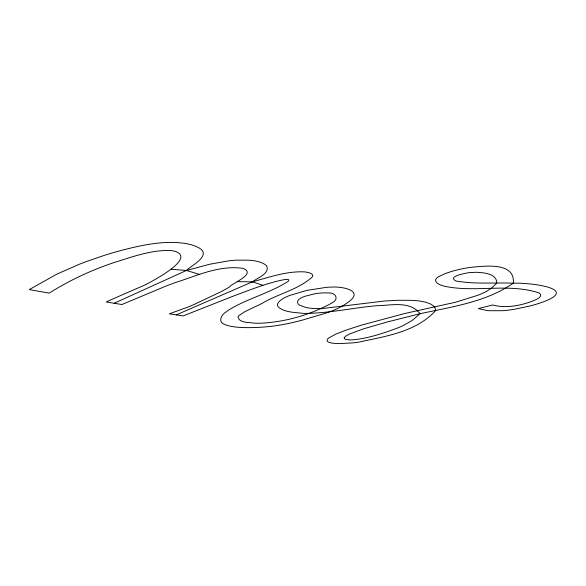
<?xml version="1.0" encoding="UTF-8"?>
<svg xmlns="http://www.w3.org/2000/svg" width="586" height="586" viewBox="0 0 586 586"><rect width="100%" height="100%" fill="white"/><g stroke="black" fill="none" stroke-linecap="round" stroke-linejoin="round"><path stroke-width="0.88" d="M176.283 314.887L252.332 281.859C269.531 277.171 287.074 270.849 305.152 271.919C307.672 272.563 313.129 272.746 312.821 276.387C299.036 289.616 278.218 293.586 262.14 303.365L244.802 311.686L238.817 315.678A33.776 7.589 -7.7 0 0 237.989 316.953C239.191 323.142 248.889 322.161 253.789 323.113A36.405 8.138 -7.8 0 0 261.275 323.201C285.631 321.912 310.082 314.916 331.42 303.248C339.997 299.256 335.507 292.121 327.823 292.949A18.159 4.256 -8.3 0 0 322.879 292.919L319.758 293.139A15.763 3.699 -8.4 0 0 314.47 293.85L305.218 296.208A20.349 4.754 -8.4 0 0 301.644 297.666C299.505 298.618 296.34 300.852 297.915 303.526A54.066 12.577 -8.8 0 0 299.629 305.203L306.097 307.533A46.309 10.738 -8.7 0 0 312.609 308.397L321.428 308.668L384.335 301.028L398.846 300.252L412.068 300.347A64.299 13.346 -9 0 1 419.32 300.97L425.692 302.2L430.908 304.149L434.695 306.925L435.742 310.441C416.441 331.969 385.698 336.269 358.8 342.121A28.538 5.421 -8.8 0 1 352.706 342.898L339.668 343.608A34.735 6.636 -8.9 0 1 331.244 342.92L329.31 342.407A33.226 6.343 -8.8 0 1 327.156 340.942L327.347 339.411L328.482 338.166L335.514 334.21L346.165 330.079L361.481 325.142L404.135 313.664L455.608 302.215L478.022 295.212A58.424 12.782 -9.9 0 0 486.754 291.22L491.229 288.385L496.76 283.089C497.25 277.896 492.115 274.731 487.677 273.75A61.23 13.654 -9.9 0 0 482.923 272.79L476.037 272.263L469.554 272.629A14.276 3.274 -10.4 0 0 466.463 273.076L459.834 274.607A12.357 2.835 -10.4 0 0 455.542 276.292C451.022 277.83 454.809 281.588 458.01 281.331C476.264 284.254 494.906 282.452 513.292 283.206C515.365 261.568 484.461 266.205 471.122 267.282A32.816 7.537 -10.4 0 0 445.287 273.574L438.57 276.717A25.703 5.933 -10.4 0 0 436.563 278.225C433.545 280.884 437.683 284.005 440.203 284.818A74.708 17.133 -11 0 0 444.796 286.305C475.847 292.839 509 282.826 539.318 293.044C544.313 297.043 534.491 300.259 531.656 301.424C519.299 305.936 505.557 308.426 492.614 304.991L478.301 308.595L488.057 310.705L502.971 310.712A31.109 6.028 -10.7 0 0 514.676 309.232L529.561 306.075A43.679 8.563 -10.7 0 0 539.12 303.336C584.191 288.451 528.33 282.43 513.292 283.206C485.816 302.208 451.894 306.778 420.037 313.715C409.936 300.552 391.184 305.467 376.945 305.702C352.354 307.818 328.057 313.561 303.336 313.407C295 312.192 285.14 312.741 278.335 307.042A57.23 13.302 -8.6 0 1 277.537 304.764A57.875 13.449 -8.6 0 1 277.94 303.233L279.676 300.992L282.613 298.831A42.851 9.999 -8.4 0 1 289.674 295.461L306.595 290.436L326.673 287.316A26.707 6.329 -8.4 0 1 332.072 287.067C341.609 286.437 365.701 290.341 347.469 302.706C335.141 311.825 319.443 314.719 305.072 319.355C295.622 321.963 286.049 324.226 276.343 325.655C265.788 327.135 255.115 327.801 244.457 327.611A52.711 11.786 -7.8 0 1 235.968 327.054L233.074 326.673A56.424 12.65 -7.8 0 1 224.313 324.292C217.611 322.044 221.464 314.352 225.991 312.038A106.886 23.909 -8.5 0 1 232.474 307.782C250.434 297.769 270.776 292.465 288.151 281.375C291.337 277.815 282.584 279.991 281.112 280.276C267.018 283.331 253.54 288.576 240.048 293.549A319.553 63.098 -10 0 0 230.913 297.065L183.132 315.92L169.31 313.84L187.264 307.306A270.109 71.639 -3 0 0 194.076 304.508L221.867 291.308A247.761 67.031 -3.4 0 0 229.456 286.92C232.049 283.192 255.957 274.263 243.871 268.703A19.682 5.281 -6.9 0 0 240.077 267.97L234.92 267.685A24.927 6.651 -6.9 0 0 230.159 267.802A24.605 6.571 -6.9 0 0 224.665 268.271C207.832 270.271 192.186 277.251 176.144 282.313A214.579 48.946 -8.4 0 0 165.919 286.1L121.895 304.53L106.242 301.966A496.818 94.859 -10.4 0 1 114.863 298.076L143.57 285.572A210.315 58.622 -2.5 0 0 148.536 283.133C155.063 279.515 197.035 257.386 174.013 251.028A17.067 4.944 -5.6 0 0 171.383 250.647A17.521 5.076 -5.6 0 0 168.329 250.456C149.884 250.42 132.268 256.873 114.871 262.272A147.65 38.317 -6.7 0 0 109.663 264.066C88.493 271.45 68.159 281.17 49.187 293.139L29.3 289.601L56.974 274.08L79.996 263.978A312.448 74.012 -8.2 0 1 87.124 261.297L104.286 255.379A162.337 42.58 -6.6 0 1 118.855 251.086C134.941 246.765 151.342 242.963 168.057 242.436A36.112 10.533 -5.6 0 1 175.324 242.472C183.696 242.948 192.457 244.003 199.804 248.354C211.436 255.833 190.758 265.876 186.443 270.476L114.138 303.262M237.249 281.624L252.332 281.859C257.078 278.057 270.395 273.64 266.557 265.685C262.968 262.477 258.045 261.363 253.416 260.645A34.31 9.303 -6.9 0 0 248.611 260.177L236.795 260.147A33.226 9.017 -6.9 0 0 229.412 260.748L209.693 264.227L186.443 270.476L171.368 269.26M186.443 270.476L199.723 274.446M252.332 281.859L262.924 285.279M344.172 337.888L345.227 339.25L349.761 339.895A12.958 2.461 -8.8 0 0 353.168 339.785C368.257 338.312 382.797 333.478 396.949 328.241A85.453 17.382 -8.5 0 0 402.897 325.699L412.119 320.557L420.037 313.715L387.097 322.022L363.217 328.936L349.366 334.101L345.557 336.254L344.172 337.888"/></g></svg>
